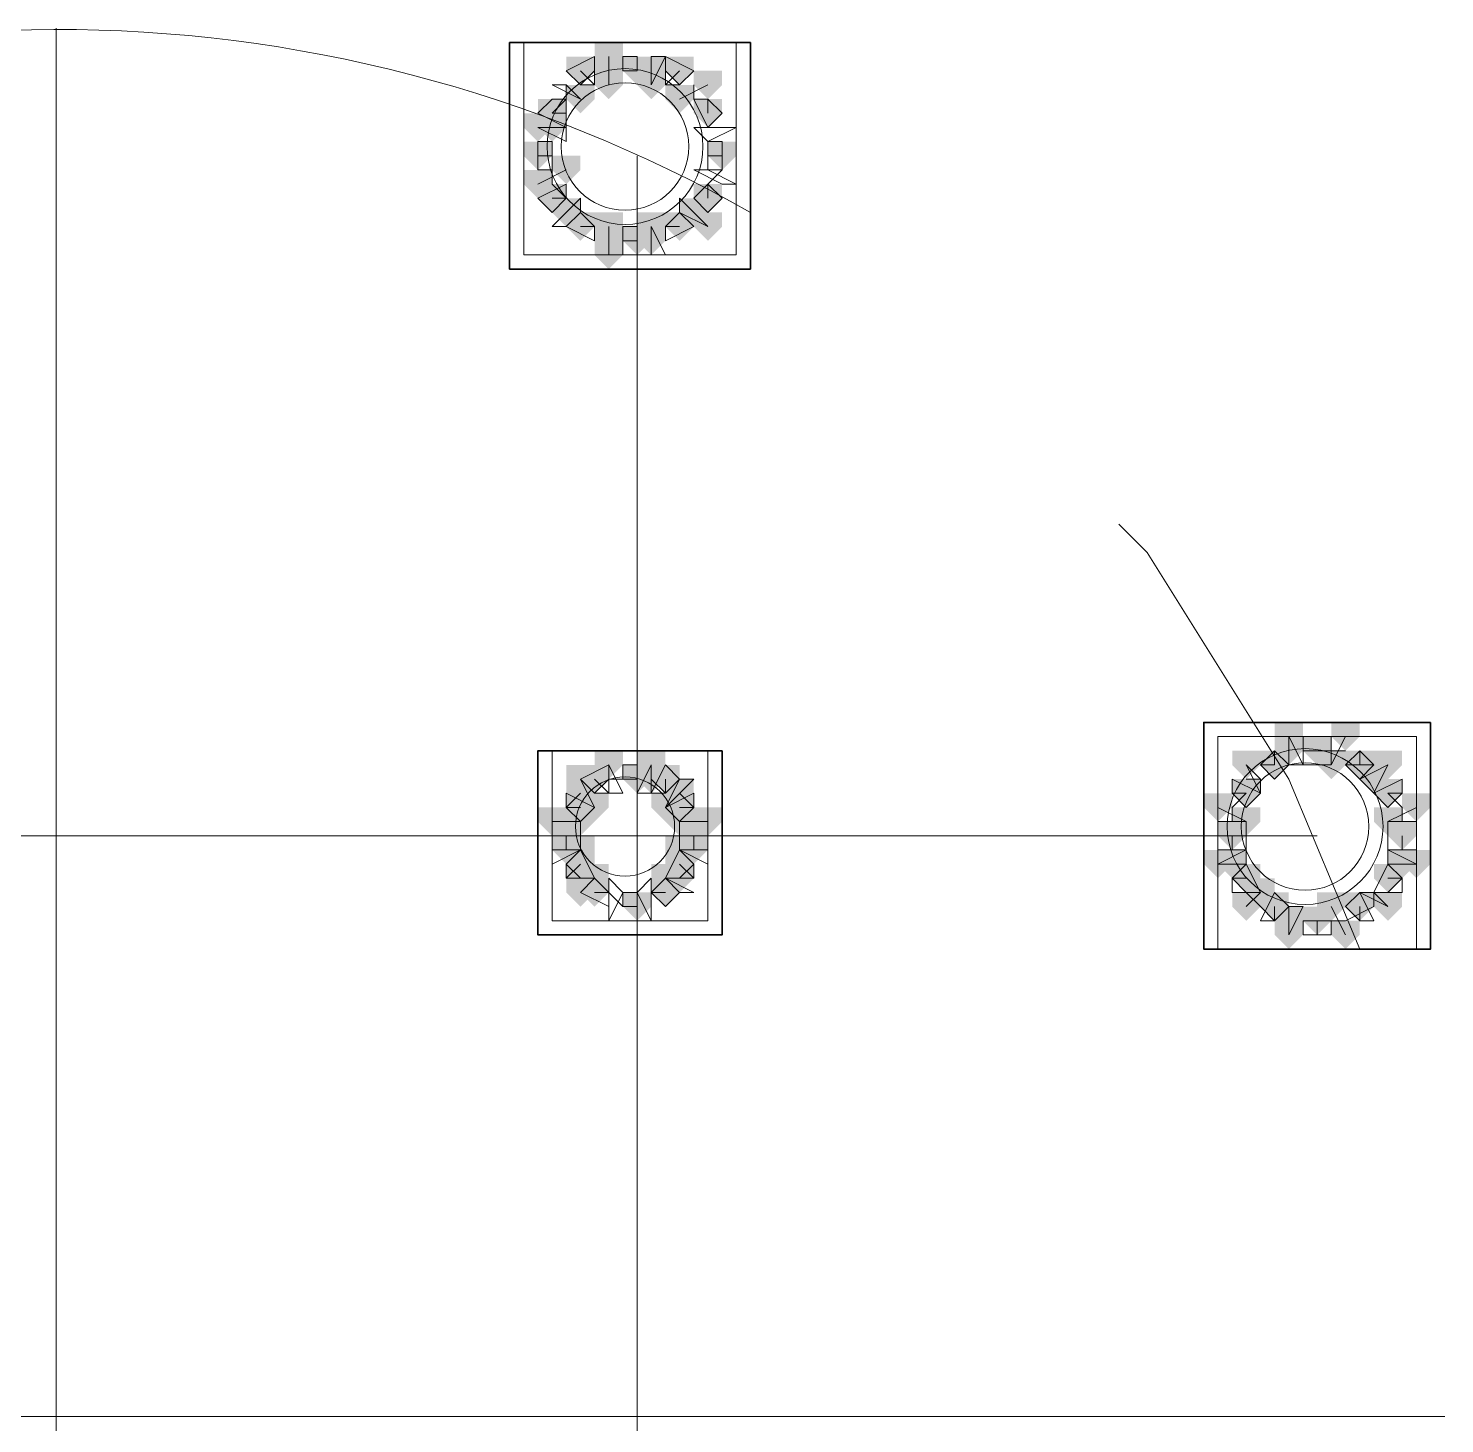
# Model space of a CAD drawing. Header units: millimetres. Extents: x 2315 to 4619, y 1334 to 1897.
# Drawn here: x 4087.93 to 4094.03, y 1541.67 to 1547.68 of the extents above; entities that cross this region are included whole.
import ezdxf

# ---------------------------------------------------------------- set-up
doc = ezdxf.new("R2010")
doc.units = ezdxf.units.MM
for name, color, linetype, true_color in [('PDF_10', 7, 'Continuous', 0x00b85c), ('PDF_AXIS', 7, 'Continuous', 0x00b85c), ('PDF_柱构件', 7, 'Continuous', 0x00b85c), ('PDF_转运站初步方案', 7, 'Continuous', 0x00b85c)]:
    doc.layers.add(name, color=color, linetype=linetype, true_color=true_color)
doc.layers.add('PDF_中心线层', color=1, linetype='Continuous')
doc.layers.add('PDF_粗实线层', color=7, linetype='Continuous')

msp = doc.modelspace()

# ---------------------------------------------------------------- hatches: boundary and pattern name
at = {"layer": 'PDF_10', "transparency": 33554559}
for points in [[(4090.3069, 1547.5601), (4090.2458, 1547.5601), (4090.2458, 1547.499), (4090.3069, 1547.4379), (4090.368, 1547.499), (4090.368, 1547.5601)], [(4090.3069, 1547.5601), (4090.2458, 1547.5601), (4090.2458, 1547.499), (4090.3069, 1547.4379), (4090.368, 1547.499), (4090.368, 1547.5601)], [(4090.5513, 1547.5601), (4090.4902, 1547.5601), (4090.4902, 1547.499), (4090.5513, 1547.4379), (4090.6123, 1547.499), (4090.6123, 1547.5601)], [(4090.5513, 1547.5601), (4090.4902, 1547.5601), (4090.4902, 1547.499), (4090.5513, 1547.4379), (4090.6123, 1547.499), (4090.6123, 1547.5601)], [(4090.7345, 1547.5601), (4090.6734, 1547.5601), (4090.6734, 1547.499), (4090.7345, 1547.4379), (4090.7956, 1547.499), (4090.7956, 1547.5601)], [(4090.7345, 1547.5601), (4090.6734, 1547.5601), (4090.6734, 1547.499), (4090.7345, 1547.4379), (4090.7956, 1547.499), (4090.7956, 1547.5601)], [(4090.1848, 1547.3768), (4090.1237, 1547.3768), (4090.1237, 1547.3157), (4090.1848, 1547.2547), (4090.2458, 1547.3157), (4090.2458, 1547.3768)], [(4090.1848, 1547.3768), (4090.1237, 1547.3768), (4090.1237, 1547.3157), (4090.1848, 1547.2547), (4090.2458, 1547.3157), (4090.2458, 1547.3768)], [(4090.8567, 1547.3768), (4090.7956, 1547.3768), (4090.7956, 1547.3157), (4090.8567, 1547.2547), (4090.9177, 1547.3157), (4090.9177, 1547.3768)], [(4090.8567, 1547.3768), (4090.7956, 1547.3768), (4090.7956, 1547.3157), (4090.8567, 1547.2547), (4090.9177, 1547.3157), (4090.9177, 1547.3768)], [(4090.8567, 1547.3768), (4090.7956, 1547.3768), (4090.7956, 1547.3157), (4090.8567, 1547.2547), (4090.9177, 1547.3157), (4090.9177, 1547.3768)], [(4090.1237, 1547.1936), (4090.0626, 1547.1936), (4090.0626, 1547.1325), (4090.1237, 1547.0714), (4090.1848, 1547.1325), (4090.1848, 1547.1936)], [(4090.1237, 1547.1936), (4090.0626, 1547.1936), (4090.0626, 1547.1325), (4090.1237, 1547.0714), (4090.1848, 1547.1325), (4090.1848, 1547.1936)], [(4090.9177, 1547.1936), (4090.8567, 1547.1936), (4090.8567, 1547.1325), (4090.9177, 1547.0714), (4090.9788, 1547.1325), (4090.9788, 1547.1936)], [(4090.9177, 1547.1936), (4090.8567, 1547.1936), (4090.8567, 1547.1325), (4090.9177, 1547.0714), (4090.9788, 1547.1325), (4090.9788, 1547.1936)], [(4090.1848, 1547.0103), (4090.1237, 1547.0103), (4090.1237, 1546.9493), (4090.1848, 1546.8882), (4090.2458, 1546.9493), (4090.2458, 1547.0103)], [(4090.1848, 1547.0103), (4090.1237, 1547.0103), (4090.1237, 1546.9493), (4090.1848, 1546.8882), (4090.2458, 1546.9493), (4090.2458, 1547.0103)], [(4090.8567, 1547.0103), (4090.7956, 1547.0103), (4090.7956, 1546.9493), (4090.8567, 1546.8882), (4090.9177, 1546.9493), (4090.9177, 1547.0103)], [(4090.8567, 1547.0103), (4090.7956, 1547.0103), (4090.7956, 1546.9493), (4090.8567, 1546.8882), (4090.9177, 1546.9493), (4090.9177, 1547.0103)], [(4090.8567, 1547.0103), (4090.7956, 1547.0103), (4090.7956, 1546.9493), (4090.8567, 1546.8882), (4090.9177, 1546.9493), (4090.9177, 1547.0103)], [(4090.3069, 1546.8882), (4090.2458, 1546.8882), (4090.2458, 1546.8271), (4090.3069, 1546.766), (4090.368, 1546.8271), (4090.368, 1546.8882)], [(4090.3069, 1546.8882), (4090.2458, 1546.8882), (4090.2458, 1546.8271), (4090.3069, 1546.766), (4090.368, 1546.8271), (4090.368, 1546.8882)], [(4090.7345, 1546.8882), (4090.6734, 1546.8882), (4090.6734, 1546.8271), (4090.7345, 1546.766), (4090.7956, 1546.8271), (4090.7956, 1546.8882)], [(4090.7345, 1546.8882), (4090.6734, 1546.8882), (4090.6734, 1546.8271), (4090.7345, 1546.766), (4090.7956, 1546.8271), (4090.7956, 1546.8882)], [(4090.5513, 1546.8271), (4090.4902, 1546.8271), (4090.4902, 1546.766), (4090.5513, 1546.7049), (4090.6123, 1546.766), (4090.6123, 1546.8271)], [(4090.5513, 1546.8271), (4090.4902, 1546.8271), (4090.4902, 1546.766), (4090.5513, 1546.7049), (4090.6123, 1546.766), (4090.6123, 1546.8271)], [(4090.5513, 1546.8271), (4090.4902, 1546.8271), (4090.4902, 1546.766), (4090.5513, 1546.7049), (4090.6123, 1546.766), (4090.6123, 1546.8271)], [(4093.4831, 1544.6282), (4093.4221, 1544.6282), (4093.4221, 1544.5671), (4093.4831, 1544.506), (4093.5442, 1544.5671), (4093.5442, 1544.6282)], [(4093.4831, 1544.6282), (4093.4221, 1544.6282), (4093.4221, 1544.5671), (4093.4831, 1544.506), (4093.5442, 1544.5671), (4093.5442, 1544.6282)], [(4093.4831, 1544.6282), (4093.4221, 1544.6282), (4093.4221, 1544.5671), (4093.4831, 1544.506), (4093.5442, 1544.5671), (4093.5442, 1544.6282)], [(4093.2999, 1544.5671), (4093.2388, 1544.5671), (4093.2388, 1544.506), (4093.2999, 1544.4449), (4093.361, 1544.506), (4093.361, 1544.5671)], [(4093.2999, 1544.5671), (4093.2388, 1544.5671), (4093.2388, 1544.506), (4093.2999, 1544.4449), (4093.361, 1544.506), (4093.361, 1544.5671)], [(4093.6664, 1544.5671), (4093.6053, 1544.5671), (4093.6053, 1544.506), (4093.6664, 1544.4449), (4093.7275, 1544.506), (4093.7275, 1544.5671)], [(4093.6664, 1544.5671), (4093.6053, 1544.5671), (4093.6053, 1544.506), (4093.6664, 1544.4449), (4093.7275, 1544.506), (4093.7275, 1544.5671)], [(4090.368, 1544.506), (4090.3069, 1544.506), (4090.3069, 1544.4449), (4090.368, 1544.3839), (4090.4291, 1544.4449), (4090.4291, 1544.506)], [(4090.368, 1544.506), (4090.3069, 1544.506), (4090.3069, 1544.4449), (4090.368, 1544.3839), (4090.4291, 1544.4449), (4090.4291, 1544.506)], [(4090.5513, 1544.506), (4090.4902, 1544.506), (4090.4902, 1544.4449), (4090.5513, 1544.3839), (4090.6123, 1544.4449), (4090.6123, 1544.506)], [(4090.5513, 1544.506), (4090.4902, 1544.506), (4090.4902, 1544.4449), (4090.5513, 1544.3839), (4090.6123, 1544.4449), (4090.6123, 1544.506)], [(4090.6734, 1544.506), (4090.6123, 1544.506), (4090.6123, 1544.4449), (4090.6734, 1544.3839), (4090.7345, 1544.4449), (4090.7345, 1544.506)], [(4090.6734, 1544.506), (4090.6123, 1544.506), (4090.6123, 1544.4449), (4090.6734, 1544.3839), (4090.7345, 1544.4449), (4090.7345, 1544.506)], [(4093.1777, 1544.4449), (4093.1167, 1544.4449), (4093.1167, 1544.3839), (4093.1777, 1544.3228), (4093.2388, 1544.3839), (4093.2388, 1544.4449)], [(4093.1777, 1544.4449), (4093.1167, 1544.4449), (4093.1167, 1544.3839), (4093.1777, 1544.3228), (4093.2388, 1544.3839), (4093.2388, 1544.4449)], [(4093.7885, 1544.4449), (4093.7275, 1544.4449), (4093.7275, 1544.3839), (4093.7885, 1544.3228), (4093.8496, 1544.3839), (4093.8496, 1544.4449)], [(4093.7885, 1544.4449), (4093.7275, 1544.4449), (4093.7275, 1544.3839), (4093.7885, 1544.3228), (4093.8496, 1544.3839), (4093.8496, 1544.4449)], [(4090.3069, 1544.3839), (4090.2458, 1544.3839), (4090.2458, 1544.3228), (4090.3069, 1544.2617), (4090.368, 1544.3228), (4090.368, 1544.3839)], [(4090.3069, 1544.3839), (4090.2458, 1544.3839), (4090.2458, 1544.3228), (4090.3069, 1544.2617), (4090.368, 1544.3228), (4090.368, 1544.3839)], [(4090.7345, 1544.3839), (4090.6734, 1544.3839), (4090.6734, 1544.3228), (4090.7345, 1544.2617), (4090.7956, 1544.3228), (4090.7956, 1544.3839)], [(4090.7345, 1544.3839), (4090.6734, 1544.3839), (4090.6734, 1544.3228), (4090.7345, 1544.2617), (4090.7956, 1544.3228), (4090.7956, 1544.3839)], [(4090.2458, 1544.2617), (4090.1848, 1544.2617), (4090.1848, 1544.2006), (4090.2458, 1544.1395), (4090.3069, 1544.2006), (4090.3069, 1544.2617)], [(4090.2458, 1544.2617), (4090.1848, 1544.2617), (4090.1848, 1544.2006), (4090.2458, 1544.1395), (4090.3069, 1544.2006), (4090.3069, 1544.2617)], [(4090.2458, 1544.2617), (4090.1848, 1544.2617), (4090.1848, 1544.2006), (4090.2458, 1544.1395), (4090.3069, 1544.2006), (4090.3069, 1544.2617)], [(4090.7956, 1544.2617), (4090.7345, 1544.2617), (4090.7345, 1544.2006), (4090.7956, 1544.1395), (4090.8567, 1544.2006), (4090.8567, 1544.2617)], [(4090.7956, 1544.2617), (4090.7345, 1544.2617), (4090.7345, 1544.2006), (4090.7956, 1544.1395), (4090.8567, 1544.2006), (4090.8567, 1544.2617)], [(4090.7956, 1544.2617), (4090.7345, 1544.2617), (4090.7345, 1544.2006), (4090.7956, 1544.1395), (4090.8567, 1544.2006), (4090.8567, 1544.2617)], [(4093.1167, 1544.2617), (4093.0556, 1544.2617), (4093.0556, 1544.2006), (4093.1167, 1544.1395), (4093.1777, 1544.2006), (4093.1777, 1544.2617)], [(4093.1167, 1544.2617), (4093.0556, 1544.2617), (4093.0556, 1544.2006), (4093.1167, 1544.1395), (4093.1777, 1544.2006), (4093.1777, 1544.2617)], [(4093.8496, 1544.2617), (4093.7885, 1544.2617), (4093.7885, 1544.2006), (4093.8496, 1544.1395), (4093.9107, 1544.2006), (4093.9107, 1544.2617)], [(4093.8496, 1544.2617), (4093.7885, 1544.2617), (4093.7885, 1544.2006), (4093.8496, 1544.1395), (4093.9107, 1544.2006), (4093.9107, 1544.2617)], [(4093.8496, 1544.2617), (4093.7885, 1544.2617), (4093.7885, 1544.2006), (4093.8496, 1544.1395), (4093.9107, 1544.2006), (4093.9107, 1544.2617)], [(4090.3069, 1544.1395), (4090.2458, 1544.1395), (4090.2458, 1544.0784), (4090.3069, 1544.0174), (4090.368, 1544.0784), (4090.368, 1544.1395)], [(4090.3069, 1544.1395), (4090.2458, 1544.1395), (4090.2458, 1544.0784), (4090.3069, 1544.0174), (4090.368, 1544.0784), (4090.368, 1544.1395)], [(4090.7345, 1544.1395), (4090.6734, 1544.1395), (4090.6734, 1544.0784), (4090.7345, 1544.0174), (4090.7956, 1544.0784), (4090.7956, 1544.1395)], [(4090.7345, 1544.1395), (4090.6734, 1544.1395), (4090.6734, 1544.0784), (4090.7345, 1544.0174), (4090.7956, 1544.0784), (4090.7956, 1544.1395)], [(4093.1777, 1544.0784), (4093.1167, 1544.0784), (4093.1167, 1544.0174), (4093.1777, 1543.9563), (4093.2388, 1544.0174), (4093.2388, 1544.0784)], [(4093.1777, 1544.0784), (4093.1167, 1544.0784), (4093.1167, 1544.0174), (4093.1777, 1543.9563), (4093.2388, 1544.0174), (4093.2388, 1544.0784)], [(4093.7885, 1544.0784), (4093.7275, 1544.0784), (4093.7275, 1544.0174), (4093.7885, 1543.9563), (4093.8496, 1544.0174), (4093.8496, 1544.0784)], [(4093.7885, 1544.0784), (4093.7275, 1544.0784), (4093.7275, 1544.0174), (4093.7885, 1543.9563), (4093.8496, 1544.0174), (4093.8496, 1544.0784)], [(4090.368, 1544.0174), (4090.3069, 1544.0174), (4090.3069, 1543.9563), (4090.368, 1543.8952), (4090.4291, 1543.9563), (4090.4291, 1544.0174)], [(4090.368, 1544.0174), (4090.3069, 1544.0174), (4090.3069, 1543.9563), (4090.368, 1543.8952), (4090.4291, 1543.9563), (4090.4291, 1544.0174)], [(4090.6734, 1544.0174), (4090.6123, 1544.0174), (4090.6123, 1543.9563), (4090.6734, 1543.8952), (4090.7345, 1543.9563), (4090.7345, 1544.0174)], [(4090.6734, 1544.0174), (4090.6123, 1544.0174), (4090.6123, 1543.9563), (4090.6734, 1543.8952), (4090.7345, 1543.9563), (4090.7345, 1544.0174)], [(4090.6734, 1544.0174), (4090.6123, 1544.0174), (4090.6123, 1543.9563), (4090.6734, 1543.8952), (4090.7345, 1543.9563), (4090.7345, 1544.0174)], [(4090.5513, 1543.9563), (4090.4902, 1543.9563), (4090.4902, 1543.8952), (4090.5513, 1543.8341), (4090.6123, 1543.8952), (4090.6123, 1543.9563)], [(4090.5513, 1543.9563), (4090.4902, 1543.9563), (4090.4902, 1543.8952), (4090.5513, 1543.8341), (4090.6123, 1543.8952), (4090.6123, 1543.9563)], [(4093.2999, 1543.9563), (4093.2388, 1543.9563), (4093.2388, 1543.8952), (4093.2999, 1543.8341), (4093.361, 1543.8952), (4093.361, 1543.9563)], [(4093.2999, 1543.9563), (4093.2388, 1543.9563), (4093.2388, 1543.8952), (4093.2999, 1543.8341), (4093.361, 1543.8952), (4093.361, 1543.9563)], [(4093.6664, 1543.9563), (4093.6053, 1543.9563), (4093.6053, 1543.8952), (4093.6664, 1543.8341), (4093.7275, 1543.8952), (4093.7275, 1543.9563)], [(4093.6664, 1543.9563), (4093.6053, 1543.9563), (4093.6053, 1543.8952), (4093.6664, 1543.8341), (4093.7275, 1543.8952), (4093.7275, 1543.9563)], [(4093.4831, 1543.8952), (4093.4221, 1543.8952), (4093.4221, 1543.8341), (4093.4831, 1543.773), (4093.5442, 1543.8341), (4093.5442, 1543.8952)], [(4093.4831, 1543.8952), (4093.4221, 1543.8952), (4093.4221, 1543.8341), (4093.4831, 1543.773), (4093.5442, 1543.8341), (4093.5442, 1543.8952)]]:
    msp.add_hatch(color=256, dxfattribs=at).paths.add_polyline_path(points)
at = {"layer": 'PDF_柱构件', "transparency": 33554559}
for points in [[(4090.4291, 1547.6211), (4090.368, 1547.6211), (4090.368, 1547.5601), (4090.4291, 1547.499), (4090.4902, 1547.5601), (4090.4902, 1547.6211)], [(4090.4291, 1547.5601), (4090.368, 1547.5601), (4090.368, 1547.499), (4090.4291, 1547.4379), (4090.4902, 1547.499), (4090.4902, 1547.5601)], [(4090.6123, 1547.5601), (4090.5513, 1547.5601), (4090.5513, 1547.499), (4090.6123, 1547.4379), (4090.6734, 1547.499), (4090.6734, 1547.5601)], [(4090.4291, 1547.499), (4090.368, 1547.499), (4090.368, 1547.4379), (4090.4291, 1547.3768), (4090.4902, 1547.4379), (4090.4902, 1547.499)], [(4090.6123, 1547.499), (4090.5513, 1547.499), (4090.5513, 1547.4379), (4090.6123, 1547.3768), (4090.6734, 1547.4379), (4090.6734, 1547.499)], [(4090.8567, 1547.499), (4090.7956, 1547.499), (4090.7956, 1547.4379), (4090.8567, 1547.3768), (4090.9177, 1547.4379), (4090.9177, 1547.499)], [(4090.3069, 1547.4379), (4090.2458, 1547.4379), (4090.2458, 1547.3768), (4090.3069, 1547.3157), (4090.368, 1547.3768), (4090.368, 1547.4379)], [(4090.7345, 1547.4379), (4090.6734, 1547.4379), (4090.6734, 1547.3768), (4090.7345, 1547.3157), (4090.7956, 1547.3768), (4090.7956, 1547.4379)], [(4090.1237, 1547.3157), (4090.0626, 1547.3157), (4090.0626, 1547.2547), (4090.1237, 1547.1936), (4090.1848, 1547.2547), (4090.1848, 1547.3157)], [(4090.1848, 1547.3157), (4090.1237, 1547.3157), (4090.1237, 1547.2547), (4090.1848, 1547.1936), (4090.2458, 1547.2547), (4090.2458, 1547.3157)], [(4090.2458, 1547.1325), (4090.1848, 1547.1325), (4090.1848, 1547.0714), (4090.2458, 1547.0103), (4090.3069, 1547.0714), (4090.3069, 1547.1325)], [(4090.1237, 1547.0714), (4090.0626, 1547.0714), (4090.0626, 1547.0103), (4090.1237, 1546.9493), (4090.1848, 1547.0103), (4090.1848, 1547.0714)], [(4090.2458, 1546.9493), (4090.1848, 1546.9493), (4090.1848, 1546.8882), (4090.2458, 1546.8271), (4090.3069, 1546.8882), (4090.3069, 1546.9493)], [(4090.7956, 1546.9493), (4090.7345, 1546.9493), (4090.7345, 1546.8882), (4090.7956, 1546.8271), (4090.8567, 1546.8882), (4090.8567, 1546.9493)], [(4090.4291, 1546.8882), (4090.368, 1546.8882), (4090.368, 1546.8271), (4090.4291, 1546.766), (4090.4902, 1546.8271), (4090.4902, 1546.8882)], [(4090.6123, 1546.8882), (4090.5513, 1546.8882), (4090.5513, 1546.8271), (4090.6123, 1546.766), (4090.6734, 1546.8271), (4090.6734, 1546.8882)], [(4090.8567, 1546.8882), (4090.7956, 1546.8882), (4090.7956, 1546.8271), (4090.8567, 1546.766), (4090.9177, 1546.8271), (4090.9177, 1546.8882)], [(4090.4291, 1546.8271), (4090.368, 1546.8271), (4090.368, 1546.766), (4090.4291, 1546.7049), (4090.4902, 1546.766), (4090.4902, 1546.8271)], [(4090.6123, 1546.8271), (4090.5513, 1546.8271), (4090.5513, 1546.766), (4090.6123, 1546.7049), (4090.6734, 1546.766), (4090.6734, 1546.8271)], [(4090.4291, 1546.766), (4090.368, 1546.766), (4090.368, 1546.7049), (4090.4291, 1546.6439), (4090.4902, 1546.7049), (4090.4902, 1546.766)], [(4093.361, 1544.6893), (4093.2999, 1544.6893), (4093.2999, 1544.6282), (4093.361, 1544.5671), (4093.4221, 1544.6282), (4093.4221, 1544.6893)], [(4093.6053, 1544.6893), (4093.5442, 1544.6893), (4093.5442, 1544.6282), (4093.6053, 1544.5671), (4093.6664, 1544.6282), (4093.6664, 1544.6893)], [(4093.361, 1544.6282), (4093.2999, 1544.6282), (4093.2999, 1544.5671), (4093.361, 1544.506), (4093.4221, 1544.5671), (4093.4221, 1544.6282)], [(4090.4291, 1544.5671), (4090.368, 1544.5671), (4090.368, 1544.506), (4090.4291, 1544.4449), (4090.4902, 1544.506), (4090.4902, 1544.5671)], [(4090.6123, 1544.5671), (4090.5513, 1544.5671), (4090.5513, 1544.506), (4090.6123, 1544.4449), (4090.6734, 1544.506), (4090.6734, 1544.5671)], [(4093.1777, 1544.5671), (4093.1167, 1544.5671), (4093.1167, 1544.506), (4093.1777, 1544.4449), (4093.2388, 1544.506), (4093.2388, 1544.5671)], [(4093.5442, 1544.5671), (4093.4831, 1544.5671), (4093.4831, 1544.506), (4093.5442, 1544.4449), (4093.6053, 1544.506), (4093.6053, 1544.5671)], [(4093.7885, 1544.5671), (4093.7275, 1544.5671), (4093.7275, 1544.506), (4093.7885, 1544.4449), (4093.8496, 1544.506), (4093.8496, 1544.5671)], [(4090.3069, 1544.506), (4090.2458, 1544.506), (4090.2458, 1544.4449), (4090.3069, 1544.3839), (4090.368, 1544.4449), (4090.368, 1544.506)], [(4090.6123, 1544.506), (4090.5513, 1544.506), (4090.5513, 1544.4449), (4090.6123, 1544.3839), (4090.6734, 1544.4449), (4090.6734, 1544.506)], [(4093.7275, 1544.506), (4093.6664, 1544.506), (4093.6664, 1544.4449), (4093.7275, 1544.3839), (4093.7885, 1544.4449), (4093.7885, 1544.506)], [(4090.3069, 1544.4449), (4090.2458, 1544.4449), (4090.2458, 1544.3839), (4090.3069, 1544.3228), (4090.368, 1544.3839), (4090.368, 1544.4449)], [(4090.7345, 1544.4449), (4090.6734, 1544.4449), (4090.6734, 1544.3839), (4090.7345, 1544.3228), (4090.7956, 1544.3839), (4090.7956, 1544.4449)], [(4090.368, 1544.3839), (4090.3069, 1544.3839), (4090.3069, 1544.3228), (4090.368, 1544.2617), (4090.4291, 1544.3228), (4090.4291, 1544.3839)], [(4090.6734, 1544.3839), (4090.6123, 1544.3839), (4090.6123, 1544.3228), (4090.6734, 1544.2617), (4090.7345, 1544.3228), (4090.7345, 1544.3839)], [(4093.0556, 1544.3839), (4092.9945, 1544.3839), (4092.9945, 1544.3228), (4093.0556, 1544.2617), (4093.1167, 1544.3228), (4093.1167, 1544.3839)], [(4093.9107, 1544.3839), (4093.8496, 1544.3839), (4093.8496, 1544.3228), (4093.9107, 1544.2617), (4093.9718, 1544.3228), (4093.9718, 1544.3839)], [(4090.1848, 1544.3228), (4090.1237, 1544.3228), (4090.1237, 1544.2617), (4090.1848, 1544.2006), (4090.2458, 1544.2617), (4090.2458, 1544.3228)], [(4090.2458, 1544.3228), (4090.1848, 1544.3228), (4090.1848, 1544.2617), (4090.2458, 1544.2006), (4090.3069, 1544.2617), (4090.3069, 1544.3228)], [(4090.3069, 1544.3228), (4090.2458, 1544.3228), (4090.2458, 1544.2617), (4090.3069, 1544.2006), (4090.368, 1544.2617), (4090.368, 1544.3228)], [(4090.7345, 1544.3228), (4090.6734, 1544.3228), (4090.6734, 1544.2617), (4090.7345, 1544.2006), (4090.7956, 1544.2617), (4090.7956, 1544.3228)], [(4090.7956, 1544.3228), (4090.7345, 1544.3228), (4090.7345, 1544.2617), (4090.7956, 1544.2006), (4090.8567, 1544.2617), (4090.8567, 1544.3228)], [(4090.8567, 1544.3228), (4090.7956, 1544.3228), (4090.7956, 1544.2617), (4090.8567, 1544.2006), (4090.9177, 1544.2617), (4090.9177, 1544.3228)], [(4093.1777, 1544.3228), (4093.1167, 1544.3228), (4093.1167, 1544.2617), (4093.1777, 1544.2006), (4093.2388, 1544.2617), (4093.2388, 1544.3228)], [(4093.7885, 1544.3228), (4093.7275, 1544.3228), (4093.7275, 1544.2617), (4093.7885, 1544.2006), (4093.8496, 1544.2617), (4093.8496, 1544.3228)], [(4090.2458, 1544.2006), (4090.1848, 1544.2006), (4090.1848, 1544.1395), (4090.2458, 1544.0784), (4090.3069, 1544.1395), (4090.3069, 1544.2006)], [(4090.3069, 1544.2006), (4090.2458, 1544.2006), (4090.2458, 1544.1395), (4090.3069, 1544.0784), (4090.368, 1544.1395), (4090.368, 1544.2006)], [(4090.7345, 1544.2006), (4090.6734, 1544.2006), (4090.6734, 1544.1395), (4090.7345, 1544.0784), (4090.7956, 1544.1395), (4090.7956, 1544.2006)], [(4090.7956, 1544.2006), (4090.7345, 1544.2006), (4090.7345, 1544.1395), (4090.7956, 1544.0784), (4090.8567, 1544.1395), (4090.8567, 1544.2006)], [(4093.0556, 1544.1395), (4092.9945, 1544.1395), (4092.9945, 1544.0784), (4093.0556, 1544.0174), (4093.1167, 1544.0784), (4093.1167, 1544.1395)], [(4093.1167, 1544.1395), (4093.0556, 1544.1395), (4093.0556, 1544.0784), (4093.1167, 1544.0174), (4093.1777, 1544.0784), (4093.1777, 1544.1395)], [(4093.8496, 1544.1395), (4093.7885, 1544.1395), (4093.7885, 1544.0784), (4093.8496, 1544.0174), (4093.9107, 1544.0784), (4093.9107, 1544.1395)], [(4093.9107, 1544.1395), (4093.8496, 1544.1395), (4093.8496, 1544.0784), (4093.9107, 1544.0174), (4093.9718, 1544.0784), (4093.9718, 1544.1395)], [(4090.3069, 1544.0784), (4090.2458, 1544.0784), (4090.2458, 1544.0174), (4090.3069, 1543.9563), (4090.368, 1544.0174), (4090.368, 1544.0784)], [(4090.368, 1544.0784), (4090.3069, 1544.0784), (4090.3069, 1544.0174), (4090.368, 1543.9563), (4090.4291, 1544.0174), (4090.4291, 1544.0784)], [(4090.6734, 1544.0784), (4090.6123, 1544.0784), (4090.6123, 1544.0174), (4090.6734, 1543.9563), (4090.7345, 1544.0174), (4090.7345, 1544.0784)], [(4090.7345, 1544.0784), (4090.6734, 1544.0784), (4090.6734, 1544.0174), (4090.7345, 1543.9563), (4090.7956, 1544.0174), (4090.7956, 1544.0784)], [(4090.3069, 1544.0174), (4090.2458, 1544.0174), (4090.2458, 1543.9563), (4090.3069, 1543.8952), (4090.368, 1543.9563), (4090.368, 1544.0174)], [(4093.2388, 1544.0174), (4093.1777, 1544.0174), (4093.1777, 1543.9563), (4093.2388, 1543.8952), (4093.2999, 1543.9563), (4093.2999, 1544.0174)], [(4093.1777, 1543.9563), (4093.1167, 1543.9563), (4093.1167, 1543.8952), (4093.1777, 1543.8341), (4093.2388, 1543.8952), (4093.2388, 1543.9563)], [(4093.5442, 1543.9563), (4093.4831, 1543.9563), (4093.4831, 1543.8952), (4093.5442, 1543.8341), (4093.6053, 1543.8952), (4093.6053, 1543.9563)], [(4093.7885, 1543.9563), (4093.7275, 1543.9563), (4093.7275, 1543.8952), (4093.7885, 1543.8341), (4093.8496, 1543.8952), (4093.8496, 1543.9563)], [(4093.361, 1543.8952), (4093.2999, 1543.8952), (4093.2999, 1543.8341), (4093.361, 1543.773), (4093.4221, 1543.8341), (4093.4221, 1543.8952)], [(4093.361, 1543.8341), (4093.2999, 1543.8341), (4093.2999, 1543.773), (4093.361, 1543.712), (4093.4221, 1543.773), (4093.4221, 1543.8341)], [(4093.6053, 1543.8341), (4093.5442, 1543.8341), (4093.5442, 1543.773), (4093.6053, 1543.712), (4093.6664, 1543.773), (4093.6664, 1543.8341)]]:
    msp.add_hatch(color=256, dxfattribs=at).paths.add_polyline_path(points)
at = {"layer": 'PDF_转运站初步方案', "transparency": 33554559}
for points in [[(4090.3069, 1547.5601), (4090.2458, 1547.5601), (4090.2458, 1547.499), (4090.3069, 1547.4379), (4090.368, 1547.499), (4090.368, 1547.5601)], [(4090.3069, 1547.5601), (4090.2458, 1547.5601), (4090.2458, 1547.499), (4090.3069, 1547.4379), (4090.368, 1547.499), (4090.368, 1547.5601)], [(4090.5513, 1547.5601), (4090.4902, 1547.5601), (4090.4902, 1547.499), (4090.5513, 1547.4379), (4090.6123, 1547.499), (4090.6123, 1547.5601)], [(4090.5513, 1547.5601), (4090.4902, 1547.5601), (4090.4902, 1547.499), (4090.5513, 1547.4379), (4090.6123, 1547.499), (4090.6123, 1547.5601)], [(4090.7345, 1547.5601), (4090.6734, 1547.5601), (4090.6734, 1547.499), (4090.7345, 1547.4379), (4090.7956, 1547.499), (4090.7956, 1547.5601)], [(4090.7345, 1547.5601), (4090.6734, 1547.5601), (4090.6734, 1547.499), (4090.7345, 1547.4379), (4090.7956, 1547.499), (4090.7956, 1547.5601)], [(4090.1848, 1547.3768), (4090.1237, 1547.3768), (4090.1237, 1547.3157), (4090.1848, 1547.2547), (4090.2458, 1547.3157), (4090.2458, 1547.3768)], [(4090.1848, 1547.3768), (4090.1237, 1547.3768), (4090.1237, 1547.3157), (4090.1848, 1547.2547), (4090.2458, 1547.3157), (4090.2458, 1547.3768)], [(4090.8567, 1547.3768), (4090.7956, 1547.3768), (4090.7956, 1547.3157), (4090.8567, 1547.2547), (4090.9177, 1547.3157), (4090.9177, 1547.3768)], [(4090.8567, 1547.3768), (4090.7956, 1547.3768), (4090.7956, 1547.3157), (4090.8567, 1547.2547), (4090.9177, 1547.3157), (4090.9177, 1547.3768)], [(4090.1237, 1547.1936), (4090.0626, 1547.1936), (4090.0626, 1547.1325), (4090.1237, 1547.0714), (4090.1848, 1547.1325), (4090.1848, 1547.1936)], [(4090.1237, 1547.1936), (4090.0626, 1547.1936), (4090.0626, 1547.1325), (4090.1237, 1547.0714), (4090.1848, 1547.1325), (4090.1848, 1547.1936)], [(4090.9177, 1547.1936), (4090.8567, 1547.1936), (4090.8567, 1547.1325), (4090.9177, 1547.0714), (4090.9788, 1547.1325), (4090.9788, 1547.1936)], [(4090.9177, 1547.1936), (4090.8567, 1547.1936), (4090.8567, 1547.1325), (4090.9177, 1547.0714), (4090.9788, 1547.1325), (4090.9788, 1547.1936)], [(4090.1848, 1547.0103), (4090.1237, 1547.0103), (4090.1237, 1546.9493), (4090.1848, 1546.8882), (4090.2458, 1546.9493), (4090.2458, 1547.0103)], [(4090.1848, 1547.0103), (4090.1237, 1547.0103), (4090.1237, 1546.9493), (4090.1848, 1546.8882), (4090.2458, 1546.9493), (4090.2458, 1547.0103)], [(4090.8567, 1547.0103), (4090.7956, 1547.0103), (4090.7956, 1546.9493), (4090.8567, 1546.8882), (4090.9177, 1546.9493), (4090.9177, 1547.0103)], [(4090.8567, 1547.0103), (4090.7956, 1547.0103), (4090.7956, 1546.9493), (4090.8567, 1546.8882), (4090.9177, 1546.9493), (4090.9177, 1547.0103)], [(4090.3069, 1546.8882), (4090.2458, 1546.8882), (4090.2458, 1546.8271), (4090.3069, 1546.766), (4090.368, 1546.8271), (4090.368, 1546.8882)], [(4090.3069, 1546.8882), (4090.2458, 1546.8882), (4090.2458, 1546.8271), (4090.3069, 1546.766), (4090.368, 1546.8271), (4090.368, 1546.8882)], [(4090.7345, 1546.8882), (4090.6734, 1546.8882), (4090.6734, 1546.8271), (4090.7345, 1546.766), (4090.7956, 1546.8271), (4090.7956, 1546.8882)], [(4090.7345, 1546.8882), (4090.6734, 1546.8882), (4090.6734, 1546.8271), (4090.7345, 1546.766), (4090.7956, 1546.8271), (4090.7956, 1546.8882)], [(4090.5513, 1546.8271), (4090.4902, 1546.8271), (4090.4902, 1546.766), (4090.5513, 1546.7049), (4090.6123, 1546.766), (4090.6123, 1546.8271)], [(4090.5513, 1546.8271), (4090.4902, 1546.8271), (4090.4902, 1546.766), (4090.5513, 1546.7049), (4090.6123, 1546.766), (4090.6123, 1546.8271)], [(4093.4831, 1544.6282), (4093.4221, 1544.6282), (4093.4221, 1544.5671), (4093.4831, 1544.506), (4093.5442, 1544.5671), (4093.5442, 1544.6282)], [(4093.4831, 1544.6282), (4093.4221, 1544.6282), (4093.4221, 1544.5671), (4093.4831, 1544.506), (4093.5442, 1544.5671), (4093.5442, 1544.6282)], [(4093.2999, 1544.5671), (4093.2388, 1544.5671), (4093.2388, 1544.506), (4093.2999, 1544.4449), (4093.361, 1544.506), (4093.361, 1544.5671)], [(4093.2999, 1544.5671), (4093.2388, 1544.5671), (4093.2388, 1544.506), (4093.2999, 1544.4449), (4093.361, 1544.506), (4093.361, 1544.5671)], [(4093.6664, 1544.5671), (4093.6053, 1544.5671), (4093.6053, 1544.506), (4093.6664, 1544.4449), (4093.7275, 1544.506), (4093.7275, 1544.5671)], [(4093.6664, 1544.5671), (4093.6053, 1544.5671), (4093.6053, 1544.506), (4093.6664, 1544.4449), (4093.7275, 1544.506), (4093.7275, 1544.5671)], [(4090.368, 1544.506), (4090.3069, 1544.506), (4090.3069, 1544.4449), (4090.368, 1544.3839), (4090.4291, 1544.4449), (4090.4291, 1544.506)], [(4090.368, 1544.506), (4090.3069, 1544.506), (4090.3069, 1544.4449), (4090.368, 1544.3839), (4090.4291, 1544.4449), (4090.4291, 1544.506)], [(4090.5513, 1544.506), (4090.4902, 1544.506), (4090.4902, 1544.4449), (4090.5513, 1544.3839), (4090.6123, 1544.4449), (4090.6123, 1544.506)], [(4090.5513, 1544.506), (4090.4902, 1544.506), (4090.4902, 1544.4449), (4090.5513, 1544.3839), (4090.6123, 1544.4449), (4090.6123, 1544.506)], [(4090.6734, 1544.506), (4090.6123, 1544.506), (4090.6123, 1544.4449), (4090.6734, 1544.3839), (4090.7345, 1544.4449), (4090.7345, 1544.506)], [(4090.6734, 1544.506), (4090.6123, 1544.506), (4090.6123, 1544.4449), (4090.6734, 1544.3839), (4090.7345, 1544.4449), (4090.7345, 1544.506)], [(4093.1777, 1544.4449), (4093.1167, 1544.4449), (4093.1167, 1544.3839), (4093.1777, 1544.3228), (4093.2388, 1544.3839), (4093.2388, 1544.4449)], [(4093.1777, 1544.4449), (4093.1167, 1544.4449), (4093.1167, 1544.3839), (4093.1777, 1544.3228), (4093.2388, 1544.3839), (4093.2388, 1544.4449)], [(4093.7885, 1544.4449), (4093.7275, 1544.4449), (4093.7275, 1544.3839), (4093.7885, 1544.3228), (4093.8496, 1544.3839), (4093.8496, 1544.4449)], [(4093.7885, 1544.4449), (4093.7275, 1544.4449), (4093.7275, 1544.3839), (4093.7885, 1544.3228), (4093.8496, 1544.3839), (4093.8496, 1544.4449)], [(4090.3069, 1544.3839), (4090.2458, 1544.3839), (4090.2458, 1544.3228), (4090.3069, 1544.2617), (4090.368, 1544.3228), (4090.368, 1544.3839)], [(4090.3069, 1544.3839), (4090.2458, 1544.3839), (4090.2458, 1544.3228), (4090.3069, 1544.2617), (4090.368, 1544.3228), (4090.368, 1544.3839)], [(4090.7345, 1544.3839), (4090.6734, 1544.3839), (4090.6734, 1544.3228), (4090.7345, 1544.2617), (4090.7956, 1544.3228), (4090.7956, 1544.3839)], [(4090.7345, 1544.3839), (4090.6734, 1544.3839), (4090.6734, 1544.3228), (4090.7345, 1544.2617), (4090.7956, 1544.3228), (4090.7956, 1544.3839)], [(4090.2458, 1544.2617), (4090.1848, 1544.2617), (4090.1848, 1544.2006), (4090.2458, 1544.1395), (4090.3069, 1544.2006), (4090.3069, 1544.2617)], [(4090.2458, 1544.2617), (4090.1848, 1544.2617), (4090.1848, 1544.2006), (4090.2458, 1544.1395), (4090.3069, 1544.2006), (4090.3069, 1544.2617)], [(4090.7956, 1544.2617), (4090.7345, 1544.2617), (4090.7345, 1544.2006), (4090.7956, 1544.1395), (4090.8567, 1544.2006), (4090.8567, 1544.2617)], [(4090.7956, 1544.2617), (4090.7345, 1544.2617), (4090.7345, 1544.2006), (4090.7956, 1544.1395), (4090.8567, 1544.2006), (4090.8567, 1544.2617)], [(4093.1167, 1544.2617), (4093.0556, 1544.2617), (4093.0556, 1544.2006), (4093.1167, 1544.1395), (4093.1777, 1544.2006), (4093.1777, 1544.2617)], [(4093.1167, 1544.2617), (4093.0556, 1544.2617), (4093.0556, 1544.2006), (4093.1167, 1544.1395), (4093.1777, 1544.2006), (4093.1777, 1544.2617)], [(4093.8496, 1544.2617), (4093.7885, 1544.2617), (4093.7885, 1544.2006), (4093.8496, 1544.1395), (4093.9107, 1544.2006), (4093.9107, 1544.2617)], [(4093.8496, 1544.2617), (4093.7885, 1544.2617), (4093.7885, 1544.2006), (4093.8496, 1544.1395), (4093.9107, 1544.2006), (4093.9107, 1544.2617)], [(4090.3069, 1544.1395), (4090.2458, 1544.1395), (4090.2458, 1544.0784), (4090.3069, 1544.0174), (4090.368, 1544.0784), (4090.368, 1544.1395)], [(4090.3069, 1544.1395), (4090.2458, 1544.1395), (4090.2458, 1544.0784), (4090.3069, 1544.0174), (4090.368, 1544.0784), (4090.368, 1544.1395)], [(4090.7345, 1544.1395), (4090.6734, 1544.1395), (4090.6734, 1544.0784), (4090.7345, 1544.0174), (4090.7956, 1544.0784), (4090.7956, 1544.1395)], [(4090.7345, 1544.1395), (4090.6734, 1544.1395), (4090.6734, 1544.0784), (4090.7345, 1544.0174), (4090.7956, 1544.0784), (4090.7956, 1544.1395)], [(4093.1777, 1544.0784), (4093.1167, 1544.0784), (4093.1167, 1544.0174), (4093.1777, 1543.9563), (4093.2388, 1544.0174), (4093.2388, 1544.0784)], [(4093.1777, 1544.0784), (4093.1167, 1544.0784), (4093.1167, 1544.0174), (4093.1777, 1543.9563), (4093.2388, 1544.0174), (4093.2388, 1544.0784)], [(4093.7885, 1544.0784), (4093.7275, 1544.0784), (4093.7275, 1544.0174), (4093.7885, 1543.9563), (4093.8496, 1544.0174), (4093.8496, 1544.0784)], [(4093.7885, 1544.0784), (4093.7275, 1544.0784), (4093.7275, 1544.0174), (4093.7885, 1543.9563), (4093.8496, 1544.0174), (4093.8496, 1544.0784)], [(4090.368, 1544.0174), (4090.3069, 1544.0174), (4090.3069, 1543.9563), (4090.368, 1543.8952), (4090.4291, 1543.9563), (4090.4291, 1544.0174)], [(4090.368, 1544.0174), (4090.3069, 1544.0174), (4090.3069, 1543.9563), (4090.368, 1543.8952), (4090.4291, 1543.9563), (4090.4291, 1544.0174)], [(4090.6734, 1544.0174), (4090.6123, 1544.0174), (4090.6123, 1543.9563), (4090.6734, 1543.8952), (4090.7345, 1543.9563), (4090.7345, 1544.0174)], [(4090.6734, 1544.0174), (4090.6123, 1544.0174), (4090.6123, 1543.9563), (4090.6734, 1543.8952), (4090.7345, 1543.9563), (4090.7345, 1544.0174)], [(4090.5513, 1543.9563), (4090.4902, 1543.9563), (4090.4902, 1543.8952), (4090.5513, 1543.8341), (4090.6123, 1543.8952), (4090.6123, 1543.9563)], [(4090.5513, 1543.9563), (4090.4902, 1543.9563), (4090.4902, 1543.8952), (4090.5513, 1543.8341), (4090.6123, 1543.8952), (4090.6123, 1543.9563)], [(4093.2999, 1543.9563), (4093.2388, 1543.9563), (4093.2388, 1543.8952), (4093.2999, 1543.8341), (4093.361, 1543.8952), (4093.361, 1543.9563)], [(4093.2999, 1543.9563), (4093.2388, 1543.9563), (4093.2388, 1543.8952), (4093.2999, 1543.8341), (4093.361, 1543.8952), (4093.361, 1543.9563)], [(4093.6664, 1543.9563), (4093.6053, 1543.9563), (4093.6053, 1543.8952), (4093.6664, 1543.8341), (4093.7275, 1543.8952), (4093.7275, 1543.9563)], [(4093.6664, 1543.9563), (4093.6053, 1543.9563), (4093.6053, 1543.8952), (4093.6664, 1543.8341), (4093.7275, 1543.8952), (4093.7275, 1543.9563)], [(4093.4831, 1543.8952), (4093.4221, 1543.8952), (4093.4221, 1543.8341), (4093.4831, 1543.773), (4093.5442, 1543.8341), (4093.5442, 1543.8952)], [(4093.4831, 1543.8952), (4093.4221, 1543.8952), (4093.4221, 1543.8341), (4093.4831, 1543.773), (4093.5442, 1543.8341), (4093.5442, 1543.8952)]]:
    msp.add_hatch(color=256, dxfattribs=at).paths.add_polyline_path(points)

# ---------------------------------------------------------------- linework, layer by layer
at = {"layer": 'PDF_10', "lineweight": 18}
for points in [[(4090.4902, 1547.499), (4090.5513, 1547.499), (4090.5513, 1547.5601)], [(4090.3069, 1547.4379), (4090.368, 1547.499)], [(4090.368, 1547.4379), (4090.3069, 1547.499)], [(4090.6734, 1547.499), (4090.7345, 1547.4379)], [(4090.6734, 1547.4379), (4090.7345, 1547.499)], [(4090.2458, 1547.3157), (4090.1848, 1547.3157), (4090.2458, 1547.3768)], [(4090.8567, 1547.3768), (4090.8567, 1547.3157)], [(4090.1848, 1547.1325), (4090.1237, 1547.1325), (4090.1237, 1547.1936)], [(4090.9177, 1547.1936), (4090.9177, 1547.1325), (4090.8567, 1547.1325)], [(4090.1848, 1546.9493), (4090.2458, 1546.9493), (4090.1848, 1547.0103)], [(4090.8567, 1547.0103), (4090.8567, 1546.9493)], [(4090.3069, 1546.8271), (4090.368, 1546.8271), (4090.3069, 1546.8271)], [(4090.7345, 1546.8271), (4090.6734, 1546.8271), (4090.7345, 1546.8271)], [(4090.5513, 1546.766), (4090.4902, 1546.766)], [(4093.2999, 1544.5671), (4093.2999, 1544.506), (4093.2388, 1544.506)], [(4093.5442, 1544.5671), (4093.4221, 1544.5671)], [(4093.6664, 1544.506), (4093.6664, 1544.5671)], [(4090.5513, 1544.506), (4090.5513, 1544.4449), (4090.4902, 1544.4449)], [(4093.7275, 1544.506), (4093.6053, 1544.506)], [(4090.4291, 1544.4449), (4090.368, 1544.3839)], [(4090.4291, 1544.3839), (4090.368, 1544.4449)], [(4090.6734, 1544.4449), (4090.6734, 1544.3839), (4090.6123, 1544.4449)], [(4090.3069, 1544.3839), (4090.2458, 1544.3228), (4090.3069, 1544.3228)], [(4090.7345, 1544.3228), (4090.7956, 1544.3228), (4090.7345, 1544.3839)], [(4093.1167, 1544.3839), (4093.1777, 1544.3839), (4093.1167, 1544.3228)], [(4093.8496, 1544.3228), (4093.7885, 1544.3839), (4093.8496, 1544.3839)], [(4090.2458, 1544.2006), (4090.2458, 1544.1395)], [(4090.7956, 1544.1395), (4090.7956, 1544.2006)], [(4093.0556, 1544.2006), (4093.1167, 1544.2006), (4093.1167, 1544.1395)], [(4093.8496, 1544.1395), (4093.8496, 1544.2006)], [(4090.2458, 1544.0784), (4090.3069, 1544.0174)], [(4090.3069, 1544.0784), (4090.2458, 1544.0174)], [(4090.7345, 1544.0174), (4090.7956, 1544.0784)], [(4090.7345, 1544.0784), (4090.7956, 1544.0174)], [(4093.1777, 1544.0174), (4093.1167, 1544.0174), (4093.1777, 1543.9563)], [(4093.7885, 1543.9563), (4093.8496, 1544.0174), (4093.7885, 1544.0174)], [(4090.368, 1543.9563), (4090.4291, 1543.9563), (4090.368, 1543.9563)], [(4090.4902, 1543.8952), (4090.5513, 1543.8952), (4090.5513, 1543.9563)], [(4090.6123, 1543.9563), (4090.6734, 1543.9563)], [(4093.2388, 1543.8952), (4093.2999, 1543.8341), (4093.2999, 1543.8952)], [(4093.6053, 1543.8341), (4093.7275, 1543.8952)], [(4093.6664, 1543.8952), (4093.6664, 1543.8341)], [(4093.4221, 1543.8341), (4093.5442, 1543.8341)], [(4093.4831, 1543.8341), (4093.4831, 1543.773)]]:
    msp.add_lwpolyline(points, dxfattribs=at)
at = {"layer": 'PDF_AXIS', "lineweight": 18}
for points in [[(4090.0626, 1547.6211), (4090.0626, 1546.7049), (4090.9788, 1546.7049), (4090.9788, 1547.6211)], [(4093.9107, 1544.6282), (4093.9107, 1543.712), (4093.0556, 1543.712), (4093.0556, 1544.6282)], [(4090.8567, 1544.5671), (4090.8567, 1543.8341), (4090.1848, 1543.8341), (4090.1848, 1544.5671)]]:
    msp.add_lwpolyline(points, close=True, dxfattribs=at)
at = {"layer": 'PDF_中心线层', "color": 112, "lineweight": 18, "true_color": 0x00b85c}
msp.add_lwpolyline([(4088.0469, 1535.7103), (4088.0469, 1547.6822)], close=True, dxfattribs=at)
for points in [[(4090.5513, 1547.1325), (4090.5513, 1536.2601)], [(4092.628, 1545.5444), (4092.7502, 1545.4222), (4093.361, 1544.4449), (4093.6664, 1543.712)], [(4093.4831, 1544.2006), (4082.5496, 1544.2006)], [(4081.9999, 1541.6963), (4094.0329, 1541.6963), (4081.9999, 1541.6963)]]:
    msp.add_lwpolyline(points, dxfattribs=at)
msp.add_arc((4088.0519, 1541.6248), 6.0524, 60.41669, 179.3229, dxfattribs=at)
at = {"layer": 'PDF_柱构件', "lineweight": 18}
for points in [[(4090.3069, 1547.4379), (4090.368, 1547.4379), (4090.368, 1547.5601), (4090.2458, 1547.499)], [(4090.4291, 1547.5601), (4090.4291, 1547.4379)], [(4090.4902, 1547.499), (4090.5513, 1547.499), (4090.5513, 1547.5601), (4090.4902, 1547.5601)], [(4090.6123, 1547.5601), (4090.6123, 1547.4379), (4090.6734, 1547.5601)], [(4090.6734, 1547.4379), (4090.7345, 1547.4379), (4090.7956, 1547.499), (4090.6734, 1547.5601)], [(4090.1848, 1547.4379), (4090.3069, 1547.3768), (4090.2458, 1547.4379)], [(4090.8567, 1547.4379), (4090.7345, 1547.3768)], [(4090.2458, 1547.2547), (4090.2458, 1547.3768), (4090.1848, 1547.3768), (4090.1237, 1547.3157)], [(4090.7956, 1547.3768), (4090.8567, 1547.2547), (4090.9177, 1547.3157), (4090.8567, 1547.3768)], [(4090.1237, 1547.2547), (4090.2458, 1547.1936), (4090.2458, 1547.2547)], [(4090.1848, 1547.0714), (4090.1848, 1547.1936), (4090.1237, 1547.1936), (4090.1237, 1547.0714)], [(4090.8567, 1547.1936), (4090.8567, 1547.0714), (4090.9177, 1547.0714), (4090.9177, 1547.1936)], [(4090.1237, 1547.0103), (4090.2458, 1547.0714)], [(4090.9788, 1547.0103), (4090.8567, 1547.0714), (4090.7956, 1547.0714), (4090.9177, 1547.0103)], [(4090.2458, 1546.9493), (4090.2458, 1547.0103), (4090.1237, 1546.9493), (4090.1848, 1546.8882)], [(4090.8567, 1547.0103), (4090.7956, 1546.9493), (4090.8567, 1546.8882), (4090.9177, 1546.9493)], [(4090.2458, 1546.8271), (4090.3069, 1546.8882), (4090.3069, 1546.9493), (4090.1848, 1546.8271)], [(4090.8567, 1546.8271), (4090.7345, 1546.9493), (4090.7345, 1546.8882)], [(4090.368, 1546.8271), (4090.3069, 1546.8882), (4090.2458, 1546.8271), (4090.368, 1546.766)], [(4090.7345, 1546.8882), (4090.6734, 1546.8271), (4090.6734, 1546.766), (4090.7956, 1546.8271)], [(4090.4291, 1546.7049), (4090.4291, 1546.8271)], [(4090.5513, 1546.8271), (4090.4902, 1546.8271), (4090.4902, 1546.7049), (4090.5513, 1546.7049)], [(4090.6734, 1546.7049), (4090.6123, 1546.8271), (4090.6123, 1546.7049)], [(4093.361, 1544.6282), (4093.4221, 1544.506), (4093.361, 1544.506)], [(4093.5442, 1544.506), (4093.4221, 1544.506), (4093.4221, 1544.6282), (4093.5442, 1544.6282)], [(4093.6053, 1544.6282), (4093.5442, 1544.506)], [(4093.361, 1544.506), (4093.2999, 1544.4449), (4093.2388, 1544.506), (4093.2999, 1544.5671)], [(4093.6664, 1544.4449), (4093.6053, 1544.506), (4093.6664, 1544.5671), (4093.7275, 1544.506)], [(4090.4291, 1544.3839), (4090.368, 1544.3839), (4090.3069, 1544.4449), (4090.4291, 1544.506)], [(4090.4291, 1544.506), (4090.4902, 1544.3839), (4090.4291, 1544.3839)], [(4090.5513, 1544.4449), (4090.4902, 1544.4449), (4090.4902, 1544.506), (4090.5513, 1544.506)], [(4090.6123, 1544.506), (4090.6123, 1544.3839), (4090.5513, 1544.3839)], [(4090.6734, 1544.3839), (4090.6123, 1544.3839), (4090.6734, 1544.506), (4090.7345, 1544.4449)], [(4093.1777, 1544.506), (4093.2388, 1544.4449), (4093.2388, 1544.3839)], [(4093.7885, 1544.506), (4093.7275, 1544.3839), (4093.6664, 1544.4449)], [(4090.3069, 1544.4449), (4090.368, 1544.3228)], [(4090.7956, 1544.4449), (4090.6734, 1544.3228), (4090.7345, 1544.4449)], [(4093.2388, 1544.3839), (4093.1777, 1544.3228), (4093.1167, 1544.3839), (4093.1167, 1544.4449)], [(4093.7885, 1544.3228), (4093.7275, 1544.3839), (4093.8496, 1544.4449), (4093.8496, 1544.3839)], [(4090.368, 1544.3228), (4090.3069, 1544.2617), (4090.2458, 1544.3228), (4090.2458, 1544.3839)], [(4090.7345, 1544.2617), (4090.6734, 1544.3228), (4090.7956, 1544.3839), (4090.7956, 1544.3228)], [(4093.0556, 1544.3228), (4093.1777, 1544.2617)], [(4093.9107, 1544.3228), (4093.7885, 1544.2617)], [(4090.1848, 1544.2617), (4090.3069, 1544.2617)], [(4090.3069, 1544.2617), (4090.3069, 1544.1395), (4090.1848, 1544.1395), (4090.1848, 1544.2617)], [(4090.8567, 1544.2617), (4090.7345, 1544.2617)], [(4090.7345, 1544.1395), (4090.7345, 1544.2617), (4090.8567, 1544.2617), (4090.8567, 1544.1395)], [(4093.1777, 1544.2617), (4093.1777, 1544.1395), (4093.0556, 1544.1395), (4093.0556, 1544.2617)], [(4093.7885, 1544.1395), (4093.7885, 1544.2617), (4093.9107, 1544.2617), (4093.9107, 1544.1395)], [(4090.1848, 1544.1395), (4090.3069, 1544.1395), (4090.1848, 1544.0784)], [(4090.3069, 1544.1395), (4090.368, 1544.0174), (4090.2458, 1544.0174), (4090.2458, 1544.0784)], [(4090.6734, 1544.0174), (4090.7345, 1544.1395), (4090.7956, 1544.0784), (4090.7956, 1544.0174)], [(4090.8567, 1544.0784), (4090.7345, 1544.1395), (4090.8567, 1544.1395)], [(4093.0556, 1544.0784), (4093.1777, 1544.1395), (4093.1777, 1544.0784)], [(4093.9107, 1544.0784), (4093.7885, 1544.0784), (4093.7885, 1544.1395)], [(4093.1777, 1544.0784), (4093.2388, 1543.9563), (4093.1167, 1543.9563), (4093.1167, 1544.0174)], [(4093.7275, 1543.9563), (4093.7885, 1544.0784), (4093.8496, 1544.0174), (4093.8496, 1543.9563)], [(4090.3069, 1543.9563), (4090.368, 1544.0174)], [(4090.368, 1544.0174), (4090.4291, 1543.9563), (4090.4291, 1543.8952), (4090.3069, 1543.9563)], [(4090.4291, 1543.8952), (4090.4291, 1544.0174), (4090.4902, 1543.9563), (4090.4291, 1543.8341)], [(4090.6123, 1543.8341), (4090.5513, 1543.9563), (4090.6123, 1544.0174), (4090.6123, 1543.8952)], [(4090.6123, 1543.9563), (4090.6734, 1544.0174), (4090.7345, 1543.9563), (4090.6734, 1543.8952)], [(4090.7345, 1543.9563), (4090.6734, 1544.0174), (4090.7956, 1543.9563)], [(4090.4902, 1543.9563), (4090.5513, 1543.9563), (4090.5513, 1543.8952), (4090.4902, 1543.8952)], [(4093.1777, 1543.8952), (4093.2388, 1543.9563)], [(4093.2999, 1543.9563), (4093.361, 1543.8952), (4093.2999, 1543.8341), (4093.2388, 1543.8341)], [(4093.6053, 1543.8952), (4093.6664, 1543.9563), (4093.7275, 1543.8341), (4093.6664, 1543.8341)], [(4093.7885, 1543.8952), (4093.6664, 1543.9563), (4093.7275, 1543.9563)], [(4093.361, 1543.773), (4093.361, 1543.8952), (4093.4221, 1543.8952)], [(4093.6053, 1543.773), (4093.5442, 1543.8952)], [(4093.4221, 1543.8341), (4093.5442, 1543.8341), (4093.5442, 1543.773), (4093.4221, 1543.773)]]:
    msp.add_lwpolyline(points, close=True, dxfattribs=at)
for points in [[(4090.2458, 1547.3768), (4090.2458, 1547.4379)], [(4090.7956, 1547.4379), (4090.7956, 1547.3768)], [(4090.9177, 1547.2547), (4090.7956, 1547.2547), (4090.8567, 1547.1936), (4090.9788, 1547.2547), (4090.9177, 1547.2547), (4090.8567, 1547.2547)], [(4090.1848, 1547.0103), (4090.1848, 1547.0714)], [(4090.9177, 1547.0714), (4090.8567, 1547.0103)], [(4093.6053, 1544.5671), (4093.5442, 1544.5671)], [(4090.4902, 1544.4449), (4090.4291, 1544.4449)], [(4093.2388, 1544.4449), (4093.1777, 1544.4449)], [(4093.1167, 1544.3228), (4093.1167, 1544.2617)], [(4093.8496, 1544.2617), (4093.8496, 1544.3228)], [(4090.4291, 1543.9563), (4090.4902, 1543.8952)], [(4090.6123, 1543.8952), (4090.6123, 1543.9563)], [(4093.1777, 1543.9563), (4093.2388, 1543.8952)], [(4093.7275, 1543.8952), (4093.7275, 1543.9563)], [(4093.5442, 1543.8341), (4093.6053, 1543.8341)]]:
    msp.add_lwpolyline(points, dxfattribs=at)
at = {"layer": 'PDF_粗实线层', "color": 112, "lineweight": 35, "true_color": 0x00b85c}
for points in [[(4090.0015, 1547.6211), (4090.0015, 1546.6439), (4091.0399, 1546.6439), (4091.0399, 1547.6211)], [(4093.9718, 1544.6893), (4093.9718, 1543.712), (4092.9945, 1543.712), (4092.9945, 1544.6893)], [(4090.9177, 1544.5671), (4090.1237, 1544.5671), (4090.1237, 1543.773), (4090.9177, 1543.773)]]:
    msp.add_lwpolyline(points, close=True, dxfattribs=at)
at = {"layer": 'PDF_转运站初步方案', "lineweight": 18}
for centre, radius in [((4090.4991, 1547.1726), 0.3359), ((4090.4991, 1547.1726), 0.2749), ((4093.4311, 1544.2406), 0.3359), ((4093.4311, 1544.2406), 0.2749), ((4090.4991, 1544.2406), 0.2138), ((4090.4991, 1544.2406), 0.2138)]:
    msp.add_circle(centre, radius, dxfattribs=at)

doc.saveas('drawing.dxf')
